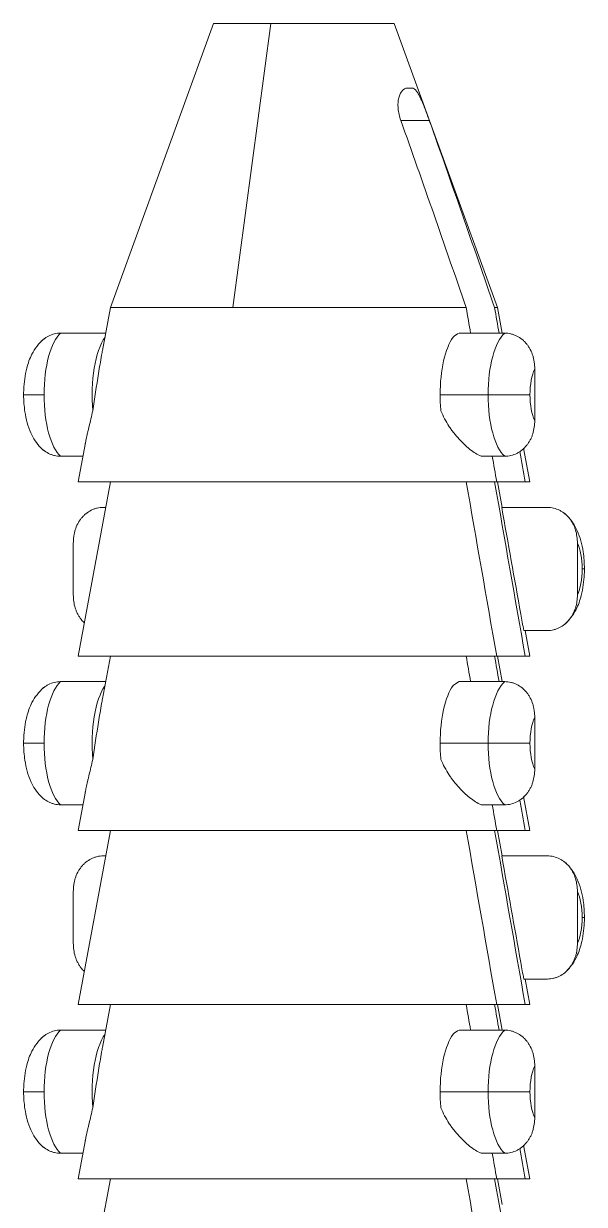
# Model space of a CAD drawing. Header units: millimetres. Extents: x 2433 to 4809, y -10272 to -6912.
# Drawn here: x 3196.73 to 3205.42, y -7170.04 to -7151.74 of the extents above; entities that cross this region are included whole.
import ezdxf

# ---------------------------------------------------------------- set-up
doc = ezdxf.new("R2010")
doc.units = ezdxf.units.MM

msp = doc.modelspace()

# ---------------------------------------------------------------- linework, layer by layer
at = {"linetype": 'Continuous', "lineweight": 18, "extrusion": (-1.22465e-16, -1, 0)}
for p, q in [((3199.674, -7151.742), (3198.074, -7156.142)), ((3199.674, -7151.742), (3200.56, -7151.742)), ((3202.474, -7151.742), (3200.56, -7151.742)), ((3204.074, -7156.142), (3202.474, -7151.742)), ((3202.675, -7152.742), (3202.749, -7152.742)), ((3198.074, -7156.142), (3197.951, -7156.806)), ((3198.074, -7156.142), (3199.972, -7156.142)), ((3199.972, -7156.142), (3203.588, -7156.142)), ((3204.074, -7156.142), (3204.028, -7156.142)), ((3204.148, -7156.538), (3204.074, -7156.142)), ((3197.302, -7156.538), (3198.001, -7156.538)), ((3204.185, -7156.538), (3203.477, -7156.538)), ((3204.65, -7157.892), (3204.65, -7157.092)), ((3197.686, -7158.239), (3197.574, -7158.842)), ((3204.574, -7158.842), (3204.477, -7158.318)), ((3197.302, -7158.446), (3197.648, -7158.446)), ((3204.185, -7158.446), (3203.819, -7158.446)), ((3197.574, -7158.842), (3204.061, -7158.842)), ((3198.074, -7158.842), (3197.574, -7161.542)), ((3204.061, -7158.842), (3204.502, -7158.842)), ((3204.148, -7159.238), (3204.074, -7158.842)), ((3204.574, -7158.842), (3204.502, -7158.842)), ((3197.964, -7159.238), (3198.001, -7159.238)), ((3204.846, -7159.238), (3204.138, -7159.238)), ((3197.499, -7159.792), (3197.499, -7160.592)), ((3205.311, -7159.792), (3205.311, -7160.592)), ((3204.846, -7161.146), (3204.48, -7161.146)), ((3204.574, -7161.542), (3204.501, -7161.146)), ((3197.574, -7161.542), (3204.061, -7161.542)), ((3198.074, -7161.542), (3197.951, -7162.206)), ((3204.061, -7161.542), (3204.502, -7161.542)), ((3204.148, -7161.938), (3204.074, -7161.542)), ((3204.574, -7161.542), (3204.502, -7161.542)), ((3197.302, -7161.938), (3198.001, -7161.938)), ((3204.185, -7161.938), (3203.477, -7161.938)), ((3204.65, -7163.292), (3204.65, -7162.492)), ((3197.686, -7163.639), (3197.574, -7164.242)), ((3204.574, -7164.242), (3204.477, -7163.718)), ((3197.302, -7163.846), (3197.648, -7163.846)), ((3204.185, -7163.846), (3203.819, -7163.846)), ((3198.074, -7164.242), (3197.574, -7166.942)), ((3197.574, -7164.242), (3204.061, -7164.242)), ((3204.061, -7164.242), (3204.502, -7164.242)), ((3204.148, -7164.638), (3204.074, -7164.242)), ((3204.574, -7164.242), (3204.502, -7164.242)), ((3197.964, -7164.638), (3198.001, -7164.638)), ((3204.846, -7164.638), (3204.138, -7164.638)), ((3197.499, -7165.192), (3197.499, -7165.992)), ((3205.311, -7165.192), (3205.311, -7165.992)), ((3204.846, -7166.546), (3204.48, -7166.546)), ((3204.574, -7166.942), (3204.501, -7166.546)), ((3197.574, -7166.942), (3204.061, -7166.942)), ((3198.074, -7166.942), (3197.951, -7167.606)), ((3204.061, -7166.942), (3204.502, -7166.942)), ((3204.148, -7167.338), (3204.074, -7166.942)), ((3204.574, -7166.942), (3204.502, -7166.942)), ((3197.302, -7167.338), (3198.001, -7167.338)), ((3204.185, -7167.338), (3203.477, -7167.338)), ((3204.65, -7168.692), (3204.65, -7167.892)), ((3197.686, -7169.039), (3197.574, -7169.642)), ((3204.574, -7169.642), (3204.477, -7169.118)), ((3197.302, -7169.246), (3197.648, -7169.246)), ((3204.185, -7169.246), (3203.819, -7169.246)), ((3198.074, -7169.642), (3197.574, -7172.342)), ((3197.574, -7169.642), (3204.061, -7169.642)), ((3204.061, -7169.642), (3204.502, -7169.642)), ((3204.148, -7170.038), (3204.074, -7169.642)), ((3204.574, -7169.642), (3204.502, -7169.642))]:
    msp.add_line(p, q, dxfattribs=at)
at = {"linetype": 'Continuous', "lineweight": 13, "extrusion": (-1.22465e-16, -1, 0)}
for p, q in [((3200.56, -7151.742), (3199.972, -7156.142)), ((3202.575, -7153.242), (3203.016, -7153.242)), ((3197.045, -7157.492), (3196.729, -7157.492)), ((3203.928, -7157.492), (3203.183, -7157.492)), ((3203.928, -7157.492), (3204.576, -7157.492)), ((3205.42, -7160.192), (3205.385, -7160.192)), ((3197.045, -7162.892), (3196.729, -7162.892)), ((3203.928, -7162.892), (3203.183, -7162.892)), ((3203.928, -7162.892), (3204.576, -7162.892)), ((3205.42, -7165.592), (3205.385, -7165.592)), ((3197.045, -7168.292), (3196.729, -7168.292)), ((3203.928, -7168.292), (3203.183, -7168.292)), ((3203.928, -7168.292), (3204.576, -7168.292))]:
    msp.add_line(p, q, dxfattribs=at)
at = {"linetype": 'Continuous', "lineweight": 13}
for centre, major_axis, start_param, end_param in [((3197.413, -7157.492), (0, 1), 0.304693, 1.570796), ((3204.295, -7157.492), (0, -1), 3.446285, 4.712389), ((3204.76, -7157.492), (0, 0.5), 0.643501, 1.570796), ((3197.413, -7157.492), (0, 1), 1.570796, 2.8369), ((3204.295, -7157.492), (0, -1), 4.712389, 5.978493), ((3204.76, -7157.492), (0, 0.5), 1.570796, 2.498092), ((3205.201, -7160.192), (0, 0.5), 4.712389, 5.639684), ((3205.201, -7160.192), (0, 0.5), 3.785094, 4.712389), ((3197.413, -7162.892), (0, 1), 0.304693, 1.570796), ((3204.295, -7162.892), (0, -1), 3.446285, 4.712389), ((3204.76, -7162.892), (0, 0.5), 0.643501, 1.570796), ((3197.413, -7162.892), (0, 1), 1.570796, 2.8369), ((3204.295, -7162.892), (0, -1), 4.712389, 5.978493), ((3204.76, -7162.892), (0, 0.5), 1.570796, 2.498092), ((3205.201, -7165.592), (0, 0.5), 4.712389, 5.639684), ((3205.201, -7165.592), (0, 0.5), 3.785094, 4.712389), ((3197.413, -7168.292), (0, 1), 0.304693, 1.570796), ((3204.295, -7168.292), (0, -1), 3.446285, 4.712389), ((3204.76, -7168.292), (0, 0.5), 0.643501, 1.570796), ((3197.413, -7168.292), (0, 1), 1.570796, 2.8369), ((3204.295, -7168.292), (0, -1), 4.712389, 5.978493), ((3204.76, -7168.292), (0, 0.5), 1.570796, 2.498092)]:
    msp.add_ellipse(centre, major_axis=major_axis, ratio=0.367425, start_param=start_param, end_param=end_param, dxfattribs=at)
at = {"linetype": 'Continuous', "lineweight": 18}
for centre, start_param, end_param in [((3198.157, -7157.492), 0.468534, 1.82542), ((3203.551, -7157.492), 0.468534, 1.570796), ((3203.551, -7157.492), 1.570796, 1.82542), ((3198.157, -7162.892), 0.468534, 1.82542), ((3203.551, -7162.892), 0.468534, 1.570796), ((3203.551, -7162.892), 1.570796, 1.82542), ((3198.157, -7168.292), 0.468534, 1.82542), ((3203.551, -7168.292), 0.468534, 1.570796), ((3203.551, -7168.292), 1.570796, 1.82542)]:
    msp.add_ellipse(centre, major_axis=(0, 1), ratio=0.367425, start_param=start_param, end_param=end_param, dxfattribs=at)
for points, knots in [([(3202.575, -7153.242), (3202.564, -7153.21), (3202.555, -7153.179), (3202.544, -7153.133), (3202.541, -7153.117), (3202.536, -7153.086), (3202.534, -7153.071), (3202.53, -7153.026), (3202.53, -7152.997), (3202.532, -7152.956), (3202.534, -7152.942), (3202.537, -7152.917), (3202.54, -7152.904), (3202.549, -7152.869), (3202.556, -7152.847), (3202.568, -7152.824), (3202.57, -7152.819), (3202.575, -7152.811), (3202.583, -7152.798), (3202.597, -7152.78), (3202.609, -7152.769), (3202.621, -7152.759), (3202.628, -7152.755), (3202.647, -7152.745), (3202.661, -7152.742), (3202.675, -7152.742)], [0, 0, 0, 0, 0.125, 0.125, 0.1875, 0.1875, 0.25, 0.25, 0.375, 0.375, 0.4375, 0.4375, 0.5, 0.5, 0.625, 0.625, 0.65625, 0.65625, 0.6875, 0.75, 0.8125, 0.8125, 0.875, 0.875, 1, 1, 1, 1]), ([(3202.749, -7152.742), (3202.759, -7152.742), (3202.77, -7152.745), (3202.786, -7152.755), (3202.791, -7152.759), (3202.802, -7152.769), (3202.808, -7152.774), (3202.824, -7152.794), (3202.835, -7152.809), (3202.848, -7152.833), (3202.851, -7152.838), (3202.857, -7152.848), (3202.86, -7152.853), (3202.868, -7152.869), (3202.873, -7152.88), (3202.89, -7152.916), (3202.901, -7152.941), (3202.924, -7152.997), (3202.936, -7153.026), (3202.953, -7153.07), (3202.959, -7153.086), (3202.97, -7153.117), (3202.976, -7153.132), (3202.993, -7153.179), (3203.005, -7153.21), (3203.016, -7153.242)], [0, 0, 0, 0, 0.125, 0.125, 0.1875, 0.1875, 0.25, 0.25, 0.375, 0.375, 0.40625, 0.40625, 0.4375, 0.4375, 0.5, 0.5, 0.625, 0.625, 0.75, 0.75, 0.8125, 0.8125, 0.875, 0.875, 1, 1, 1, 1]), ([(3203.588, -7156.142), (3203.42, -7155.658), (3203.253, -7155.174), (3202.916, -7154.207), (3202.746, -7153.724), (3202.575, -7153.242)], [0, 0, 0, 0, 0.5, 0.5, 1, 1, 1, 1]), ([(3204.028, -7156.142), (3203.861, -7155.658), (3203.694, -7155.174), (3203.357, -7154.207), (3203.187, -7153.724), (3203.016, -7153.242)], [0, 0, 0, 0, 0.5, 0.5, 1, 1, 1, 1]), ([(3197.039, -7156.629), (3196.964, -7156.699), (3196.855, -7156.838), (3196.763, -7157.102), (3196.732, -7157.325), (3196.729, -7157.465), (3196.729, -7157.492)], [0, 0, 0, 0, 0.324438, 0.57909, 0.92177, 1, 1, 1, 1]), ([(3197, -7156.664), (3197.01, -7156.655), (3197.021, -7156.645), (3197.044, -7156.626), (3197.057, -7156.616), (3197.078, -7156.603), (3197.085, -7156.598), (3197.1, -7156.59), (3197.107, -7156.586), (3197.144, -7156.568), (3197.174, -7156.557), (3197.221, -7156.545), (3197.237, -7156.542), (3197.27, -7156.539), (3197.286, -7156.538), (3197.302, -7156.538)], [0, 0, 0, 0, 0.1238, 0.1238, 0.269834, 0.269834, 0.34285, 0.34285, 0.415867, 0.415867, 0.707933, 0.707933, 0.853967, 0.853967, 1, 1, 1, 1]), ([(3204.185, -7156.538), (3204.217, -7156.538), (3204.249, -7156.541), (3204.296, -7156.553), (3204.312, -7156.557), (3204.343, -7156.568), (3204.358, -7156.575), (3204.401, -7156.597), (3204.429, -7156.615), (3204.461, -7156.641), (3204.468, -7156.646), (3204.48, -7156.658), (3204.498, -7156.675), (3204.526, -7156.706), (3204.546, -7156.733), (3204.564, -7156.762), (3204.573, -7156.777), (3204.597, -7156.822), (3204.61, -7156.854), (3204.625, -7156.903), (3204.63, -7156.92), (3204.637, -7156.954), (3204.64, -7156.971), (3204.648, -7157.022), (3204.65, -7157.057), (3204.65, -7157.092)], [0, 0, 0, 0, 0.125, 0.125, 0.1875, 0.1875, 0.25, 0.25, 0.375, 0.375, 0.40625, 0.40625, 0.4375, 0.5, 0.5625, 0.5625, 0.625, 0.625, 0.75, 0.75, 0.8125, 0.8125, 0.875, 0.875, 1, 1, 1, 1]), ([(3197.801, -7157.743), (3197.829, -7157.548), (3197.858, -7157.355), (3197.905, -7157.068), (3197.921, -7156.973), (3197.943, -7156.853), (3197.947, -7156.827), (3197.952, -7156.802)], [0, 0, 0, 0, 0.610792, 0.610792, 0.916188, 0.916188, 1, 1, 1, 1]), ([(3196.729, -7157.492), (3196.729, -7157.583), (3196.745, -7157.792), (3196.819, -7158.075), (3196.939, -7158.264), (3197.024, -7158.341), (3197.039, -7158.354)], [0, 0, 0, 0, 0.265804, 0.63008, 0.936974, 1, 1, 1, 1]), ([(3197.801, -7157.743), (3197.791, -7157.785), (3197.782, -7157.826), (3197.763, -7157.904), (3197.754, -7157.942), (3197.74, -7157.997), (3197.736, -7158.015), (3197.728, -7158.05), (3197.724, -7158.067), (3197.712, -7158.118), (3197.704, -7158.15), (3197.693, -7158.204), (3197.688, -7158.227), (3197.684, -7158.249)], [0, 0, 0, 0, 0.207922, 0.207922, 0.415844, 0.415844, 0.519805, 0.519805, 0.623766, 0.623766, 0.831688, 0.831688, 1, 1, 1, 1]), ([(3203.195, -7157.743), (3203.213, -7157.785), (3203.233, -7157.826), (3203.275, -7157.904), (3203.297, -7157.942), (3203.333, -7157.997), (3203.345, -7158.015), (3203.37, -7158.05), (3203.383, -7158.067), (3203.422, -7158.118), (3203.449, -7158.15), (3203.504, -7158.21), (3203.532, -7158.238), (3203.574, -7158.278), (3203.589, -7158.29), (3203.618, -7158.315), (3203.632, -7158.327), (3203.676, -7158.361), (3203.705, -7158.381), (3203.762, -7158.417), (3203.79, -7158.432), (3203.819, -7158.446)], [0, 0, 0, 0, 0.125, 0.125, 0.25, 0.25, 0.3125, 0.3125, 0.375, 0.375, 0.5, 0.5, 0.625, 0.625, 0.6875, 0.6875, 0.75, 0.75, 0.875, 0.875, 1, 1, 1, 1]), ([(3204.65, -7157.892), (3204.65, -7157.961), (3204.641, -7158.03), (3204.615, -7158.112), (3204.61, -7158.128), (3204.597, -7158.16), (3204.582, -7158.191), (3204.565, -7158.22), (3204.551, -7158.242), (3204.546, -7158.249), (3204.536, -7158.262), (3204.531, -7158.269), (3204.505, -7158.302), (3204.481, -7158.326), (3204.443, -7158.357), (3204.43, -7158.367), (3204.409, -7158.381), (3204.402, -7158.385), (3204.387, -7158.393), (3204.38, -7158.397), (3204.343, -7158.415), (3204.313, -7158.426), (3204.266, -7158.438), (3204.25, -7158.441), (3204.217, -7158.445), (3204.201, -7158.446), (3204.185, -7158.446)], [0, 0, 0, 0, 0.25, 0.25, 0.3125, 0.3125, 0.375, 0.4375, 0.4375, 0.46875, 0.46875, 0.5, 0.5, 0.625, 0.625, 0.6875, 0.6875, 0.71875, 0.71875, 0.75, 0.75, 0.875, 0.875, 0.9375, 0.9375, 1, 1, 1, 1]), ([(3197.302, -7158.446), (3197.27, -7158.446), (3197.238, -7158.442), (3197.191, -7158.431), (3197.175, -7158.426), (3197.144, -7158.415), (3197.129, -7158.408), (3197.086, -7158.386), (3197.058, -7158.369), (3197.03, -7158.346), (3197.028, -7158.344), (3197.026, -7158.343)], [0, 0, 0, 0, 0.325322, 0.325322, 0.487983, 0.487983, 0.650644, 0.650644, 0.975967, 0.975967, 1, 1, 1, 1]), ([(3197.964, -7159.238), (3197.931, -7159.238), (3197.899, -7159.241), (3197.852, -7159.253), (3197.837, -7159.257), (3197.806, -7159.268), (3197.791, -7159.275), (3197.747, -7159.297), (3197.719, -7159.315), (3197.687, -7159.341), (3197.681, -7159.346), (3197.668, -7159.358), (3197.65, -7159.375), (3197.622, -7159.406), (3197.603, -7159.433), (3197.584, -7159.462), (3197.575, -7159.477), (3197.551, -7159.522), (3197.538, -7159.554), (3197.523, -7159.603), (3197.519, -7159.62), (3197.511, -7159.654), (3197.508, -7159.671), (3197.501, -7159.722), (3197.499, -7159.757), (3197.499, -7159.792)], [0, 0, 0, 0, 0.125, 0.125, 0.1875, 0.1875, 0.25, 0.25, 0.375, 0.375, 0.40625, 0.40625, 0.4375, 0.5, 0.5625, 0.5625, 0.625, 0.625, 0.75, 0.75, 0.8125, 0.8125, 0.875, 0.875, 1, 1, 1, 1]), ([(3204.138, -7159.238), (3204.237, -7159.789), (3204.336, -7160.34), (3204.45, -7160.976), (3204.465, -7161.061), (3204.48, -7161.146)], [0, 0, 0, 0, 0.866606, 0.866606, 1, 1, 1, 1]), ([(3205.311, -7159.792), (3205.311, -7159.722), (3205.302, -7159.654), (3205.277, -7159.571), (3205.271, -7159.555), (3205.258, -7159.523), (3205.244, -7159.492), (3205.226, -7159.463), (3205.213, -7159.441), (3205.208, -7159.434), (3205.198, -7159.421), (3205.193, -7159.414), (3205.166, -7159.381), (3205.143, -7159.357), (3205.104, -7159.326), (3205.091, -7159.316), (3205.07, -7159.303), (3205.063, -7159.298), (3205.049, -7159.29), (3205.041, -7159.286), (3205.005, -7159.268), (3204.974, -7159.257), (3204.927, -7159.245), (3204.911, -7159.242), (3204.879, -7159.239), (3204.862, -7159.238), (3204.846, -7159.238)], [0, 0, 0, 0, 0.25, 0.25, 0.3125, 0.3125, 0.375, 0.4375, 0.4375, 0.46875, 0.46875, 0.5, 0.5, 0.625, 0.625, 0.6875, 0.6875, 0.71875, 0.71875, 0.75, 0.75, 0.875, 0.875, 0.9375, 0.9375, 1, 1, 1, 1]), ([(3205.42, -7160.192), (3205.42, -7160.1), (3205.404, -7159.891), (3205.329, -7159.608), (3205.209, -7159.419), (3205.125, -7159.342), (3205.11, -7159.329)], [0, 0, 0, 0, 0.265804, 0.63008, 0.936974, 1, 1, 1, 1]), ([(3205.11, -7161.054), (3205.185, -7160.984), (3205.294, -7160.845), (3205.385, -7160.581), (3205.417, -7160.359), (3205.42, -7160.218), (3205.42, -7160.192)], [0, 0, 0, 0, 0.324438, 0.57909, 0.92177, 1, 1, 1, 1]), ([(3197.499, -7160.592), (3197.499, -7160.661), (3197.507, -7160.73), (3197.533, -7160.812), (3197.539, -7160.828), (3197.552, -7160.86), (3197.566, -7160.891), (3197.583, -7160.92), (3197.597, -7160.942), (3197.602, -7160.949), (3197.612, -7160.962), (3197.617, -7160.969), (3197.636, -7160.993), (3197.651, -7161.009), (3197.666, -7161.024)], [0, 0, 0, 0, 0.43042, 0.43042, 0.538024, 0.538024, 0.645629, 0.753234, 0.753234, 0.807037, 0.807037, 0.860839, 0.860839, 1, 1, 1, 1]), ([(3204.846, -7161.146), (3204.879, -7161.146), (3204.911, -7161.142), (3204.958, -7161.131), (3204.973, -7161.126), (3205.004, -7161.115), (3205.019, -7161.108), (3205.063, -7161.086), (3205.09, -7161.069), (3205.123, -7161.042), (3205.129, -7161.037), (3205.141, -7161.026), (3205.16, -7161.008), (3205.187, -7160.977), (3205.207, -7160.95), (3205.226, -7160.921), (3205.235, -7160.906), (3205.258, -7160.861), (3205.271, -7160.83), (3205.287, -7160.78), (3205.291, -7160.763), (3205.299, -7160.729), (3205.302, -7160.712), (3205.309, -7160.661), (3205.311, -7160.626), (3205.311, -7160.592)], [0, 0, 0, 0, 0.125, 0.125, 0.1875, 0.1875, 0.25, 0.25, 0.375, 0.375, 0.40625, 0.40625, 0.4375, 0.5, 0.5625, 0.5625, 0.625, 0.625, 0.75, 0.75, 0.8125, 0.8125, 0.875, 0.875, 1, 1, 1, 1]), ([(3197, -7162.064), (3197.01, -7162.055), (3197.021, -7162.045), (3197.044, -7162.026), (3197.057, -7162.016), (3197.078, -7162.003), (3197.085, -7161.998), (3197.1, -7161.99), (3197.107, -7161.986), (3197.144, -7161.968), (3197.174, -7161.957), (3197.221, -7161.945), (3197.237, -7161.942), (3197.27, -7161.939), (3197.286, -7161.938), (3197.302, -7161.938)], [0, 0, 0, 0, 0.1238, 0.1238, 0.269834, 0.269834, 0.34285, 0.34285, 0.415867, 0.415867, 0.707933, 0.707933, 0.853967, 0.853967, 1, 1, 1, 1]), ([(3204.185, -7161.938), (3204.217, -7161.938), (3204.249, -7161.941), (3204.296, -7161.953), (3204.312, -7161.957), (3204.343, -7161.968), (3204.358, -7161.975), (3204.401, -7161.997), (3204.429, -7162.015), (3204.461, -7162.041), (3204.468, -7162.046), (3204.48, -7162.058), (3204.498, -7162.075), (3204.526, -7162.106), (3204.546, -7162.133), (3204.564, -7162.162), (3204.573, -7162.177), (3204.597, -7162.222), (3204.61, -7162.254), (3204.625, -7162.303), (3204.63, -7162.32), (3204.637, -7162.354), (3204.64, -7162.371), (3204.648, -7162.422), (3204.65, -7162.457), (3204.65, -7162.492)], [0, 0, 0, 0, 0.125, 0.125, 0.1875, 0.1875, 0.25, 0.25, 0.375, 0.375, 0.40625, 0.40625, 0.4375, 0.5, 0.5625, 0.5625, 0.625, 0.625, 0.75, 0.75, 0.8125, 0.8125, 0.875, 0.875, 1, 1, 1, 1]), ([(3197.039, -7162.029), (3196.964, -7162.099), (3196.855, -7162.238), (3196.763, -7162.502), (3196.732, -7162.725), (3196.729, -7162.865), (3196.729, -7162.892)], [0, 0, 0, 0, 0.324438, 0.57909, 0.92177, 1, 1, 1, 1]), ([(3197.801, -7163.143), (3197.829, -7162.948), (3197.858, -7162.755), (3197.905, -7162.468), (3197.921, -7162.373), (3197.943, -7162.253), (3197.947, -7162.227), (3197.952, -7162.202)], [0, 0, 0, 0, 0.610792, 0.610792, 0.916188, 0.916188, 1, 1, 1, 1]), ([(3196.729, -7162.892), (3196.729, -7162.983), (3196.745, -7163.192), (3196.819, -7163.475), (3196.939, -7163.664), (3197.024, -7163.741), (3197.039, -7163.754)], [0, 0, 0, 0, 0.265804, 0.63008, 0.936974, 1, 1, 1, 1]), ([(3197.801, -7163.143), (3197.791, -7163.185), (3197.782, -7163.226), (3197.763, -7163.304), (3197.754, -7163.342), (3197.74, -7163.397), (3197.736, -7163.415), (3197.728, -7163.45), (3197.724, -7163.467), (3197.712, -7163.518), (3197.704, -7163.55), (3197.693, -7163.604), (3197.688, -7163.627), (3197.684, -7163.649)], [0, 0, 0, 0, 0.207922, 0.207922, 0.415844, 0.415844, 0.519805, 0.519805, 0.623766, 0.623766, 0.831688, 0.831688, 1, 1, 1, 1]), ([(3203.195, -7163.143), (3203.213, -7163.185), (3203.233, -7163.226), (3203.275, -7163.304), (3203.297, -7163.342), (3203.333, -7163.397), (3203.345, -7163.415), (3203.37, -7163.45), (3203.383, -7163.467), (3203.422, -7163.518), (3203.449, -7163.55), (3203.504, -7163.61), (3203.532, -7163.638), (3203.574, -7163.678), (3203.589, -7163.69), (3203.618, -7163.715), (3203.632, -7163.727), (3203.676, -7163.761), (3203.705, -7163.781), (3203.762, -7163.817), (3203.79, -7163.832), (3203.819, -7163.846)], [0, 0, 0, 0, 0.125, 0.125, 0.25, 0.25, 0.3125, 0.3125, 0.375, 0.375, 0.5, 0.5, 0.625, 0.625, 0.6875, 0.6875, 0.75, 0.75, 0.875, 0.875, 1, 1, 1, 1]), ([(3204.65, -7163.292), (3204.65, -7163.361), (3204.641, -7163.43), (3204.615, -7163.512), (3204.61, -7163.528), (3204.597, -7163.56), (3204.582, -7163.591), (3204.565, -7163.62), (3204.551, -7163.642), (3204.546, -7163.649), (3204.536, -7163.662), (3204.531, -7163.669), (3204.505, -7163.702), (3204.481, -7163.726), (3204.443, -7163.757), (3204.43, -7163.767), (3204.409, -7163.781), (3204.402, -7163.785), (3204.387, -7163.793), (3204.38, -7163.797), (3204.343, -7163.815), (3204.313, -7163.826), (3204.266, -7163.838), (3204.25, -7163.841), (3204.217, -7163.845), (3204.201, -7163.846), (3204.185, -7163.846)], [0, 0, 0, 0, 0.25, 0.25, 0.3125, 0.3125, 0.375, 0.4375, 0.4375, 0.46875, 0.46875, 0.5, 0.5, 0.625, 0.625, 0.6875, 0.6875, 0.71875, 0.71875, 0.75, 0.75, 0.875, 0.875, 0.9375, 0.9375, 1, 1, 1, 1]), ([(3197.302, -7163.846), (3197.27, -7163.846), (3197.238, -7163.842), (3197.191, -7163.831), (3197.175, -7163.826), (3197.144, -7163.815), (3197.129, -7163.808), (3197.086, -7163.786), (3197.058, -7163.769), (3197.03, -7163.746), (3197.028, -7163.744), (3197.026, -7163.743)], [0, 0, 0, 0, 0.325322, 0.325322, 0.487983, 0.487983, 0.650644, 0.650644, 0.975967, 0.975967, 1, 1, 1, 1]), ([(3197.964, -7164.638), (3197.931, -7164.638), (3197.899, -7164.641), (3197.852, -7164.653), (3197.837, -7164.657), (3197.806, -7164.668), (3197.791, -7164.675), (3197.747, -7164.697), (3197.719, -7164.715), (3197.687, -7164.741), (3197.681, -7164.746), (3197.668, -7164.758), (3197.65, -7164.775), (3197.622, -7164.806), (3197.603, -7164.833), (3197.584, -7164.862), (3197.575, -7164.877), (3197.551, -7164.922), (3197.538, -7164.954), (3197.523, -7165.003), (3197.519, -7165.02), (3197.511, -7165.054), (3197.508, -7165.071), (3197.501, -7165.122), (3197.499, -7165.157), (3197.499, -7165.192)], [0, 0, 0, 0, 0.125, 0.125, 0.1875, 0.1875, 0.25, 0.25, 0.375, 0.375, 0.40625, 0.40625, 0.4375, 0.5, 0.5625, 0.5625, 0.625, 0.625, 0.75, 0.75, 0.8125, 0.8125, 0.875, 0.875, 1, 1, 1, 1]), ([(3204.138, -7164.638), (3204.237, -7165.189), (3204.336, -7165.74), (3204.45, -7166.376), (3204.465, -7166.461), (3204.48, -7166.546)], [0, 0, 0, 0, 0.866606, 0.866606, 1, 1, 1, 1]), ([(3205.311, -7165.192), (3205.311, -7165.122), (3205.302, -7165.054), (3205.277, -7164.971), (3205.271, -7164.955), (3205.258, -7164.923), (3205.244, -7164.892), (3205.226, -7164.863), (3205.213, -7164.841), (3205.208, -7164.834), (3205.198, -7164.821), (3205.193, -7164.814), (3205.166, -7164.781), (3205.143, -7164.757), (3205.104, -7164.726), (3205.091, -7164.716), (3205.07, -7164.703), (3205.063, -7164.698), (3205.049, -7164.69), (3205.041, -7164.686), (3205.005, -7164.668), (3204.974, -7164.657), (3204.927, -7164.645), (3204.911, -7164.642), (3204.879, -7164.639), (3204.862, -7164.638), (3204.846, -7164.638)], [0, 0, 0, 0, 0.25, 0.25, 0.3125, 0.3125, 0.375, 0.4375, 0.4375, 0.46875, 0.46875, 0.5, 0.5, 0.625, 0.625, 0.6875, 0.6875, 0.71875, 0.71875, 0.75, 0.75, 0.875, 0.875, 0.9375, 0.9375, 1, 1, 1, 1]), ([(3205.42, -7165.592), (3205.42, -7165.5), (3205.404, -7165.291), (3205.329, -7165.008), (3205.209, -7164.819), (3205.125, -7164.742), (3205.11, -7164.729)], [0, 0, 0, 0, 0.265804, 0.63008, 0.936974, 1, 1, 1, 1]), ([(3205.11, -7166.454), (3205.185, -7166.384), (3205.294, -7166.245), (3205.385, -7165.981), (3205.417, -7165.759), (3205.42, -7165.618), (3205.42, -7165.592)], [0, 0, 0, 0, 0.324438, 0.57909, 0.92177, 1, 1, 1, 1]), ([(3197.499, -7165.992), (3197.499, -7166.061), (3197.507, -7166.13), (3197.533, -7166.212), (3197.539, -7166.228), (3197.552, -7166.26), (3197.566, -7166.291), (3197.583, -7166.32), (3197.597, -7166.342), (3197.602, -7166.349), (3197.612, -7166.362), (3197.617, -7166.369), (3197.636, -7166.393), (3197.651, -7166.409), (3197.666, -7166.424)], [0, 0, 0, 0, 0.43042, 0.43042, 0.538024, 0.538024, 0.645629, 0.753234, 0.753234, 0.807037, 0.807037, 0.860839, 0.860839, 1, 1, 1, 1]), ([(3204.846, -7166.546), (3204.879, -7166.546), (3204.911, -7166.542), (3204.958, -7166.531), (3204.973, -7166.526), (3205.004, -7166.515), (3205.019, -7166.508), (3205.063, -7166.486), (3205.09, -7166.469), (3205.123, -7166.442), (3205.129, -7166.437), (3205.141, -7166.426), (3205.16, -7166.408), (3205.187, -7166.377), (3205.207, -7166.35), (3205.226, -7166.321), (3205.235, -7166.306), (3205.258, -7166.261), (3205.271, -7166.23), (3205.287, -7166.18), (3205.291, -7166.163), (3205.299, -7166.129), (3205.302, -7166.112), (3205.309, -7166.061), (3205.311, -7166.026), (3205.311, -7165.992)], [0, 0, 0, 0, 0.125, 0.125, 0.1875, 0.1875, 0.25, 0.25, 0.375, 0.375, 0.40625, 0.40625, 0.4375, 0.5, 0.5625, 0.5625, 0.625, 0.625, 0.75, 0.75, 0.8125, 0.8125, 0.875, 0.875, 1, 1, 1, 1]), ([(3197.039, -7167.429), (3196.964, -7167.499), (3196.855, -7167.638), (3196.763, -7167.902), (3196.732, -7168.125), (3196.729, -7168.265), (3196.729, -7168.292)], [0, 0, 0, 0, 0.324438, 0.57909, 0.92177, 1, 1, 1, 1]), ([(3197, -7167.464), (3197.01, -7167.455), (3197.021, -7167.445), (3197.044, -7167.426), (3197.057, -7167.416), (3197.078, -7167.403), (3197.085, -7167.398), (3197.1, -7167.39), (3197.107, -7167.386), (3197.144, -7167.368), (3197.174, -7167.357), (3197.221, -7167.345), (3197.237, -7167.342), (3197.27, -7167.339), (3197.286, -7167.338), (3197.302, -7167.338)], [0, 0, 0, 0, 0.1238, 0.1238, 0.269834, 0.269834, 0.34285, 0.34285, 0.415867, 0.415867, 0.707933, 0.707933, 0.853967, 0.853967, 1, 1, 1, 1]), ([(3204.185, -7167.338), (3204.217, -7167.338), (3204.249, -7167.341), (3204.296, -7167.353), (3204.312, -7167.357), (3204.343, -7167.368), (3204.358, -7167.375), (3204.401, -7167.397), (3204.429, -7167.415), (3204.461, -7167.441), (3204.468, -7167.446), (3204.48, -7167.458), (3204.498, -7167.475), (3204.526, -7167.506), (3204.546, -7167.533), (3204.564, -7167.562), (3204.573, -7167.577), (3204.597, -7167.622), (3204.61, -7167.654), (3204.625, -7167.703), (3204.63, -7167.72), (3204.637, -7167.754), (3204.64, -7167.771), (3204.648, -7167.822), (3204.65, -7167.857), (3204.65, -7167.892)], [0, 0, 0, 0, 0.125, 0.125, 0.1875, 0.1875, 0.25, 0.25, 0.375, 0.375, 0.40625, 0.40625, 0.4375, 0.5, 0.5625, 0.5625, 0.625, 0.625, 0.75, 0.75, 0.8125, 0.8125, 0.875, 0.875, 1, 1, 1, 1]), ([(3197.801, -7168.543), (3197.829, -7168.348), (3197.858, -7168.155), (3197.905, -7167.868), (3197.921, -7167.773), (3197.943, -7167.653), (3197.947, -7167.627), (3197.952, -7167.602)], [0, 0, 0, 0, 0.610792, 0.610792, 0.916188, 0.916188, 1, 1, 1, 1]), ([(3196.729, -7168.292), (3196.729, -7168.383), (3196.745, -7168.592), (3196.819, -7168.875), (3196.939, -7169.064), (3197.024, -7169.141), (3197.039, -7169.154)], [0, 0, 0, 0, 0.265804, 0.63008, 0.936974, 1, 1, 1, 1]), ([(3197.801, -7168.543), (3197.791, -7168.585), (3197.782, -7168.626), (3197.763, -7168.704), (3197.754, -7168.742), (3197.74, -7168.797), (3197.736, -7168.815), (3197.728, -7168.85), (3197.724, -7168.867), (3197.712, -7168.918), (3197.704, -7168.95), (3197.693, -7169.004), (3197.688, -7169.027), (3197.684, -7169.049)], [0, 0, 0, 0, 0.207922, 0.207922, 0.415844, 0.415844, 0.519805, 0.519805, 0.623766, 0.623766, 0.831688, 0.831688, 1, 1, 1, 1]), ([(3203.195, -7168.543), (3203.213, -7168.585), (3203.233, -7168.626), (3203.275, -7168.704), (3203.297, -7168.742), (3203.333, -7168.797), (3203.345, -7168.815), (3203.37, -7168.85), (3203.383, -7168.867), (3203.422, -7168.918), (3203.449, -7168.95), (3203.504, -7169.01), (3203.532, -7169.038), (3203.574, -7169.078), (3203.589, -7169.09), (3203.618, -7169.115), (3203.632, -7169.127), (3203.676, -7169.161), (3203.705, -7169.181), (3203.762, -7169.217), (3203.79, -7169.232), (3203.819, -7169.246)], [0, 0, 0, 0, 0.125, 0.125, 0.25, 0.25, 0.3125, 0.3125, 0.375, 0.375, 0.5, 0.5, 0.625, 0.625, 0.6875, 0.6875, 0.75, 0.75, 0.875, 0.875, 1, 1, 1, 1]), ([(3204.65, -7168.692), (3204.65, -7168.761), (3204.641, -7168.83), (3204.615, -7168.912), (3204.61, -7168.928), (3204.597, -7168.96), (3204.582, -7168.991), (3204.565, -7169.02), (3204.551, -7169.042), (3204.546, -7169.049), (3204.536, -7169.062), (3204.531, -7169.069), (3204.505, -7169.102), (3204.481, -7169.126), (3204.443, -7169.157), (3204.43, -7169.167), (3204.409, -7169.181), (3204.402, -7169.185), (3204.387, -7169.193), (3204.38, -7169.197), (3204.343, -7169.215), (3204.313, -7169.226), (3204.266, -7169.238), (3204.25, -7169.241), (3204.217, -7169.245), (3204.201, -7169.246), (3204.185, -7169.246)], [0, 0, 0, 0, 0.25, 0.25, 0.3125, 0.3125, 0.375, 0.4375, 0.4375, 0.46875, 0.46875, 0.5, 0.5, 0.625, 0.625, 0.6875, 0.6875, 0.71875, 0.71875, 0.75, 0.75, 0.875, 0.875, 0.9375, 0.9375, 1, 1, 1, 1]), ([(3197.302, -7169.246), (3197.27, -7169.246), (3197.238, -7169.242), (3197.191, -7169.231), (3197.175, -7169.226), (3197.144, -7169.215), (3197.129, -7169.208), (3197.086, -7169.186), (3197.058, -7169.169), (3197.03, -7169.146), (3197.028, -7169.144), (3197.026, -7169.143)], [0, 0, 0, 0, 0.325322, 0.325322, 0.487983, 0.487983, 0.650644, 0.650644, 0.975967, 0.975967, 1, 1, 1, 1])]:
    msp.add_open_spline(points, degree=3, knots=knots, dxfattribs=at)
for points in [[(3203.657, -7156.538), (3203.634, -7156.406), (3203.611, -7156.274), (3203.588, -7156.142)], [(3204.098, -7156.538), (3204.075, -7156.406), (3204.052, -7156.274), (3204.028, -7156.142)], [(3203.477, -7156.538), (3203.445, -7156.554), (3203.415, -7156.575), (3203.385, -7156.599)], [(3204.061, -7158.842), (3204.038, -7158.71), (3204.015, -7158.578), (3203.991, -7158.445)], [(3204.502, -7158.842), (3204.474, -7158.684), (3204.447, -7158.527), (3204.419, -7158.37)], [(3204.061, -7161.542), (3203.903, -7160.641), (3203.746, -7159.741), (3203.588, -7158.842)], [(3204.502, -7161.542), (3204.344, -7160.641), (3204.187, -7159.741), (3204.028, -7158.842)], [(3203.657, -7161.938), (3203.634, -7161.806), (3203.611, -7161.674), (3203.588, -7161.542)], [(3204.098, -7161.938), (3204.075, -7161.806), (3204.052, -7161.674), (3204.028, -7161.542)], [(3203.477, -7161.938), (3203.445, -7161.954), (3203.415, -7161.975), (3203.385, -7161.999)], [(3204.502, -7164.242), (3204.474, -7164.084), (3204.447, -7163.927), (3204.419, -7163.77)], [(3204.061, -7164.242), (3204.038, -7164.11), (3204.015, -7163.978), (3203.991, -7163.845)], [(3204.061, -7166.942), (3203.903, -7166.041), (3203.746, -7165.141), (3203.588, -7164.242)], [(3204.502, -7166.942), (3204.344, -7166.041), (3204.187, -7165.141), (3204.028, -7164.242)], [(3203.657, -7167.338), (3203.634, -7167.206), (3203.611, -7167.074), (3203.588, -7166.942)], [(3204.098, -7167.338), (3204.075, -7167.206), (3204.052, -7167.074), (3204.028, -7166.942)], [(3203.477, -7167.338), (3203.445, -7167.354), (3203.415, -7167.375), (3203.385, -7167.399)], [(3204.061, -7169.642), (3204.038, -7169.51), (3204.015, -7169.378), (3203.991, -7169.245)], [(3204.502, -7169.642), (3204.474, -7169.484), (3204.447, -7169.327), (3204.419, -7169.17)], [(3204.061, -7172.342), (3203.903, -7171.441), (3203.746, -7170.541), (3203.588, -7169.642)], [(3204.502, -7172.342), (3204.344, -7171.441), (3204.187, -7170.541), (3204.028, -7169.642)]]:
    msp.add_open_spline(points, degree=3, dxfattribs=at)

doc.saveas('drawing.dxf')
